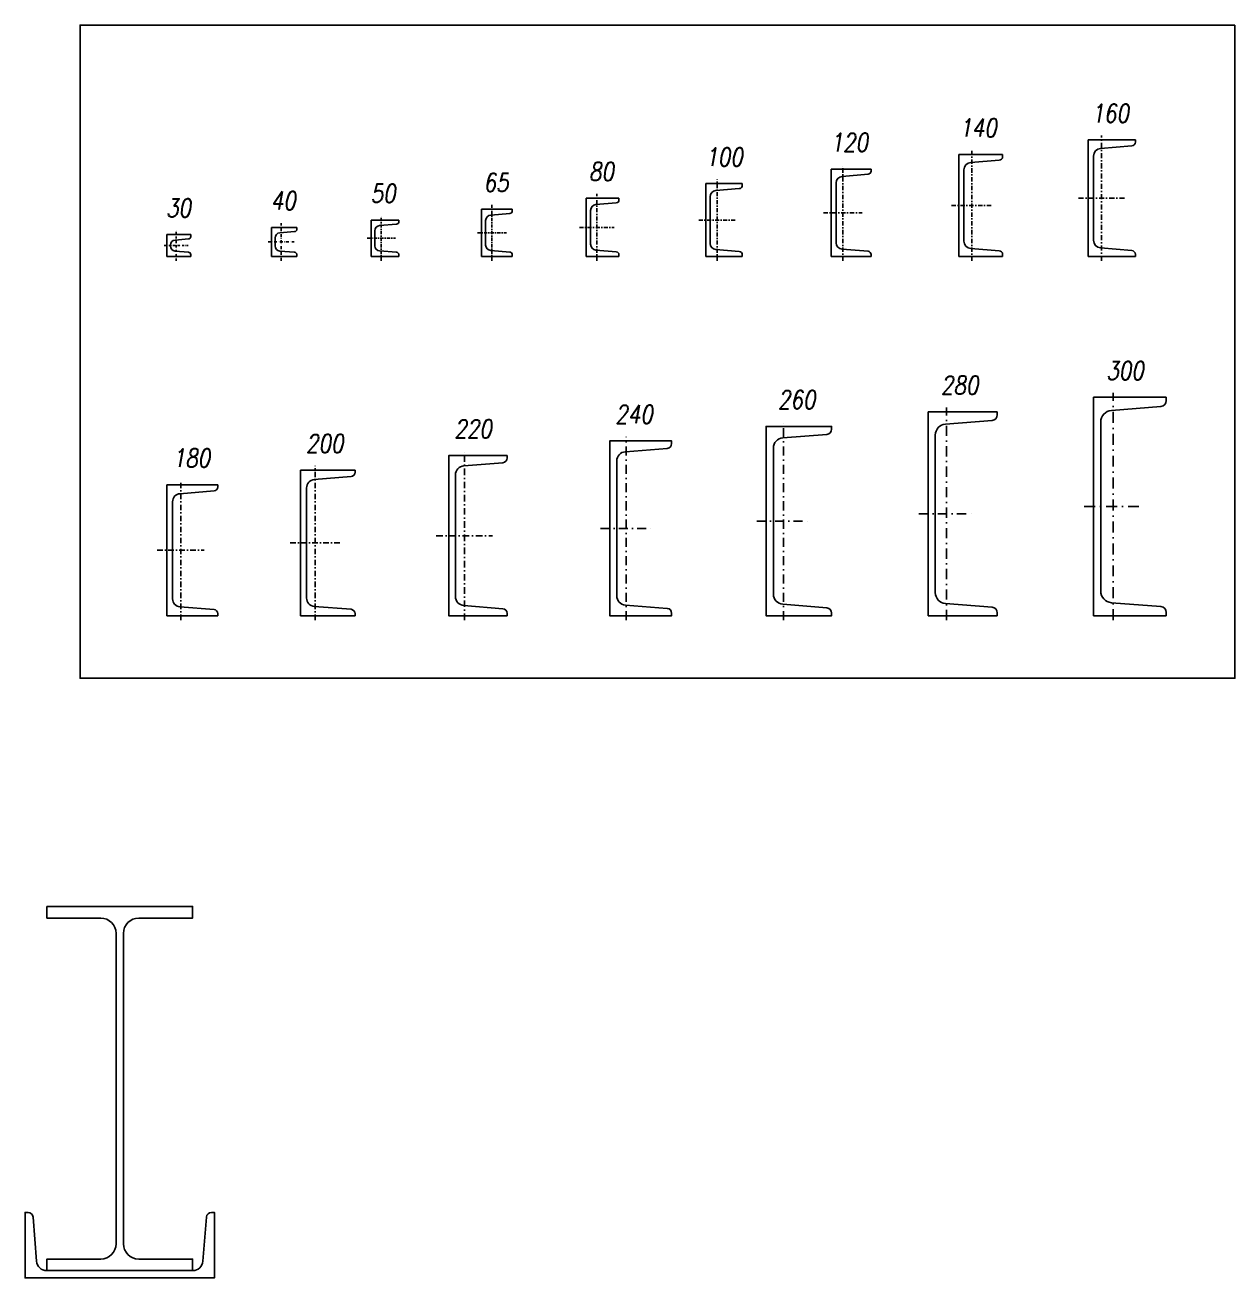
# Model space of a CAD drawing. Header units: millimetres. Extents: x -6949 to 305728, y -55091 to 76684.
# Drawn here: x 35 to 1697, y -50544 to -48824 of the extents above; entities that cross this region are included whole.
import ezdxf
from ezdxf.enums import TextEntityAlignment as Align

# ---------------------------------------------------------------- set-up
doc = ezdxf.new("R2010")
doc.units = ezdxf.units.MM
doc.linetypes.add('TRATTO-PUNTO', pattern=[1, 0.5, -0.25, 0, -0.25])
doc.layers.add('SEZIONI acciaio - Steel sections', color=220, linetype='Continuous', lineweight=25)
doc.styles.add('ROMANS', font='romans.shx', dxfattribs={"width": 0.8, "oblique": 10})

msp = doc.modelspace()

# ---------------------------------------------------------------- linework, layer by layer
for p, q in [((1495.0905, -48981.6674), (1560.0905, -48981.6674)), ((1495.0905, -48981.6674), (1495.0905, -49141.6674)), ((1560.0905, -48984.4898), (1560.0905, -48981.6674)), ((1317.7498, -49001.6674), (1377.7498, -49001.6674)), ((1317.7498, -49001.6674), (1317.7498, -49141.6674)), ((1377.7498, -49004.6514), (1377.7498, -49001.6674)), ((1502.5905, -49003.861), (1502.5905, -49119.4739)), ((1512.2532, -48993.3944), (1555.0291, -48989.9723)), ((1142.2535, -49021.6674), (1197.2535, -49021.6674)), ((1142.2535, -49021.6674), (1142.2535, -49141.6674)), ((1197.2535, -49024.313), (1197.2535, -49021.6674)), ((1333.9523, -49012.7712), (1373.1485, -49009.6355)), ((1157.5358, -49031.6448), (1193.1124, -49028.7987)), ((1324.7498, -49022.7394), (1324.7498, -49120.5955)), ((970.2792, -49041.6674), (1020.2792, -49041.6674)), ((970.2792, -49041.6674), (970.2792, -49141.6674)), ((984.1014, -49051.1082), (1016.1381, -49048.5452)), ((1020.2792, -49044.0596), (1020.2792, -49041.6674)), ((1149.2535, -49040.6162), (1149.2535, -49122.7187)), ((806.0294, -49061.6674), (851.0294, -49061.6674)), ((806.0294, -49061.6674), (806.0294, -49141.6674)), ((819.3914, -49070.3985), (847.3483, -49068.1619)), ((851.0294, -49064.1746), (851.0294, -49061.6674)), ((976.2792, -49059.5811), (976.2792, -49123.7537)), ((662.4203, -49076.6674), (704.4203, -49076.6674)), ((662.4203, -49076.6674), (662.4203, -49141.6674)), ((674.8275, -49084.8487), (700.9666, -49082.7763)), ((704.4203, -49079.0362), (704.4203, -49076.6674)), ((704.4203, -49079.0381), (704.4203, -49076.6674)), ((812.0294, -49078.373), (812.0294, -49124.9619)), ((373.874, -49101.6674), (408.874, -49101.6674)), ((373.874, -49101.6674), (373.874, -49141.6674)), ((405.6531, -49107.5251), (385.3158, -49109.1521)), ((408.874, -49104.0362), (408.874, -49101.6674)), ((510.903, -49091.6674), (548.903, -49091.6674)), ((510.903, -49091.6674), (510.903, -49141.6674)), ((515.903, -49106.2498), (515.903, -49127.0851)), ((545.6821, -49097.4051), (522.3448, -49099.2721)), ((548.903, -49093.8615), (548.903, -49091.6674)), ((548.903, -49093.9162), (548.903, -49091.6674)), ((667.9203, -49092.3252), (667.9203, -49126.0096)), ((229.9885, -49111.6674), (262.9885, -49111.6674)), ((229.9885, -49111.6674), (229.9885, -49141.6674)), ((241.4303, -49119.0721), (259.7676, -49117.6051)), ((262.9885, -49114.1162), (262.9885, -49111.6674)), ((378.874, -49116.1298), (378.874, -49127.2051)), ((229.9885, -49141.6674), (262.9885, -49141.6674)), ((234.9885, -49126.0498), (234.9885, -49127.2851)), ((241.4303, -49134.2628), (259.7676, -49135.7298)), ((262.9885, -49139.2186), (262.9885, -49141.6674)), ((373.874, -49141.6674), (408.874, -49141.6674)), ((405.6531, -49135.8098), (385.3158, -49134.1828)), ((408.874, -49139.2986), (408.874, -49141.6674)), ((510.903, -49141.6674), (548.903, -49141.6674)), ((545.6821, -49135.9298), (522.3448, -49134.0628)), ((548.903, -49139.4186), (548.903, -49141.6674)), ((662.4203, -49141.6674), (704.4203, -49141.6674)), ((674.8275, -49133.4862), (700.9666, -49135.5585)), ((704.4203, -49139.2968), (704.4203, -49141.6674)), ((806.0294, -49141.6674), (851.0294, -49141.6674)), ((819.3914, -49132.9364), (847.3483, -49135.1729)), ((851.0294, -49139.1602), (851.0294, -49141.6674)), ((970.2792, -49141.6674), (1020.2792, -49141.6674)), ((984.1014, -49132.2267), (1016.1381, -49134.7896)), ((1020.2792, -49139.2753), (1020.2792, -49141.6674)), ((1142.2535, -49141.6674), (1197.2535, -49141.6674)), ((1157.5358, -49131.69), (1193.1124, -49134.5361)), ((1197.2535, -49139.0218), (1197.2535, -49141.6674)), ((1317.7498, -49141.6674), (1377.7498, -49141.6674)), ((1333.9523, -49130.5636), (1373.1485, -49133.6993)), ((1377.7498, -49138.6834), (1377.7498, -49141.6674)), ((1495.0905, -49141.6674), (1560.0905, -49141.6674)), ((1512.2532, -49129.9404), (1555.0291, -49133.3625)), ((1560.0905, -49138.845), (1560.0905, -49141.6674)), ((1502.5026, -49334.9752), (1602.5026, -49334.9752)), ((1502.5026, -49334.9752), (1502.5026, -49634.9752)), ((1527.2267, -49352.9973), (1595.1405, -49347.5642)), ((1602.5026, -49339.5897), (1602.5026, -49334.9752)), ((1275.3894, -49354.9752), (1370.3894, -49354.9752)), ((1275.3894, -49354.9752), (1275.3894, -49634.9752)), ((1370.3894, -49359.2513), (1370.3894, -49354.9752)), ((1299.1932, -49371.8709), (1363.4875, -49366.7274)), ((1512.5026, -49368.9464), (1512.5026, -49601.0041)), ((1285.3894, -49386.8232), (1285.3894, -49603.1273)), ((413.6004, -49434.9752), (488.6004, -49434.9752)), ((413.6004, -49434.9752), (413.6004, -49634.9752)), ((432.6833, -49447.9486), (483.0789, -49443.917)), ((488.6004, -49437.9361), (488.6004, -49434.9752)), ((229.9885, -49454.9752), (299.9885, -49454.9752)), ((229.9885, -49454.9752), (229.9885, -49634.9752)), ((248.1113, -49467.3254), (294.9271, -49463.5802)), ((299.9885, -49458.0977), (299.9885, -49454.9752)), ((422.1004, -49459.412), (422.1004, -49610.5385)), ((237.9885, -49478.2904), (237.9885, -49611.6601)), ((248.1113, -49622.6251), (294.9271, -49626.3703)), ((432.6833, -49622.0019), (483.0789, -49626.0335)), ((1299.1932, -49618.0796), (1363.4875, -49623.2231)), ((1527.2267, -49616.9532), (1595.1405, -49622.3863)), ((229.9885, -49634.9752), (299.9885, -49634.9752)), ((299.9885, -49631.8528), (299.9885, -49634.9752)), ((413.6004, -49634.9752), (488.6004, -49634.9752)), ((488.6004, -49632.0144), (488.6004, -49634.9752)), ((1275.3894, -49634.9752), (1370.3894, -49634.9752)), ((1370.3894, -49630.6992), (1370.3894, -49634.9752)), ((1502.5026, -49634.9752), (1602.5026, -49634.9752)), ((1602.5026, -49630.3608), (1602.5026, -49634.9752))]:
    msp.add_line(p, q)
at = {"linetype": 'TRATTO-PUNTO', "ltscale": 14}
for p, q in [((1513.4905, -49147.5857), (1513.4905, -48975.7492)), ((1481.9232, -49061.6674), (1545.0578, -49061.6674))]:
    msp.add_line(p, q, dxfattribs=at)
at = {"linetype": 'TRATTO-PUNTO', "ltscale": 12}
for p, q in [((1335.3498, -49147.5857), (1335.3498, -48995.7492)), ((1158.3535, -49147.5857), (1158.3535, -49015.7492)), ((1307.6834, -49071.6674), (1364.4362, -49071.6674)), ((1131.7823, -49081.6674), (1184.9247, -49081.6674))]:
    msp.add_line(p, q, dxfattribs=at)
at = {"linetype": 'TRATTO-PUNTO', "ltscale": 11}
for p, q in [((985.7792, -49147.5857), (985.7792, -49035.7492)), ((820.5294, -49147.5857), (820.5294, -49055.7492)), ((796.8875, -49101.6674), (844.1712, -49101.6674)), ((960.783, -49091.6674), (1010.7755, -49091.6674))]:
    msp.add_line(p, q, dxfattribs=at)
at = {"linetype": 'TRATTO-PUNTO', "ltscale": 9}
for p, q in [((676.6203, -49147.5857), (676.6203, -49070.7492)), ((524.603, -49147.5857), (524.603, -49085.7492)), ((505.0854, -49116.6674), (544.1207, -49116.6674)), ((656.6026, -49109.1674), (696.6379, -49109.1674))]:
    msp.add_line(p, q, dxfattribs=at)
at = {"linetype": 'TRATTO-PUNTO', "ltscale": 6}
for p, q in [((243.0885, -49147.5857), (243.0885, -49105.7492)), ((226.6297, -49126.6674), (259.5473, -49126.6674))]:
    msp.add_line(p, q, dxfattribs=at)
at = {"linetype": 'TRATTO-PUNTO', "ltscale": 8}
for p, q in [((387.174, -49147.5857), (387.174, -49095.7492)), ((369.2544, -49121.6674), (405.0936, -49121.6674))]:
    msp.add_line(p, q, dxfattribs=at)
at = {"linetype": 'TRATTO-PUNTO', "ltscale": 30}
for p, q in [((1529.5026, -49640.8935), (1529.5026, -49329.057)), ((1489.8254, -49484.9752), (1569.1798, -49484.9752))]:
    msp.add_line(p, q, dxfattribs=at)
at = {"linetype": 'TRATTO-PUNTO', "ltscale": 28}
msp.add_line((1300.6894, -49640.8935), (1300.6894, -49349.057), dxfattribs=at)
at = {"linetype": 'TRATTO-PUNTO', "ltscale": 25}
for p, q in [((1076.7153, -49640.8935), (1076.7153, -49369.057)), ((860.7349, -49640.8935), (860.7349, -49389.057)), ((825.6577, -49514.9752), (895.8121, -49514.9752)), ((1040.3381, -49504.9752), (1113.0925, -49504.9752))]:
    msp.add_line(p, q, dxfattribs=at)
at = {"linetype": 'TRATTO-PUNTO', "ltscale": 18}
for p, q in [((638.7545, -49640.8935), (638.7545, -49409.057)), ((600.0942, -49524.9752), (677.4148, -49524.9752))]:
    msp.add_line(p, q, dxfattribs=at)
at = {"linetype": 'TRATTO-PUNTO', "ltscale": 15}
for p, q in [((433.7004, -49640.8935), (433.7004, -49429.057)), ((249.2885, -49640.8935), (249.2885, -49449.057)), ((399.6814, -49534.9752), (467.7194, -49534.9752)), ((217.0077, -49544.9752), (281.5693, -49544.9752))]:
    msp.add_line(p, q, dxfattribs=at)
at = {"linetype": 'TRATTO-PUNTO', "ltscale": 26}
msp.add_line((1262.7122, -49494.9752), (1338.6665, -49494.9752), dxfattribs=at)
msp.add_lwpolyline([(1696.7911, -48823.9352), (111.0599, -48823.9352), (111.0599, -49720.7709), (1696.7911, -49720.7709)], close=True)
for points in [[(1075.8989, -49619.2059, -0.39102055), (1063.0153, -49605.2505), (1063.0153, -49404.7, -0.39102055), (1075.8989, -49390.7446), (1136.5735, -49385.8906, 0.39102055), (1143.0153, -49378.9129), (1143.0153, -49374.9752), (1053.0153, -49374.9752), (1053.0153, -49634.9752), (1143.0153, -49634.9752), (1143.0153, -49631.0376, 0.39102055), (1136.5735, -49624.0599)], [(859.7982, -49620.2923, -0.39102055), (847.8349, -49607.3337), (847.8349, -49422.6168, -0.39102055), (859.7982, -49409.6582), (917.3533, -49405.0538, 0.39102055), (923.3349, -49398.5745), (923.3349, -49394.9752), (838.3349, -49394.9752), (838.3349, -49634.9752), (923.3349, -49634.9752), (923.3349, -49631.376, 0.39102055), (917.3533, -49624.8967)], [(626.3545, -49608.4553), (626.3545, -49441.4952, -0.39102055), (637.8577, -49429.035), (691.3729, -49424.7538, 0.39102055), (697.3545, -49418.2745), (697.3545, -49414.9752), (617.3545, -49414.9752), (617.3545, -49634.9752), (697.3545, -49634.9752), (697.3545, -49631.676, 0.39102055), (691.3729, -49625.1967), (637.8577, -49620.9155, -0.39102055)], [(279.7084, -50521.1175, -0.39102055), (265.753, -50534.001), (65.2025, -50534.001, -0.39102055), (51.247, -50521.1175), (46.3931, -50460.4428, 0.39102055), (39.4154, -50454.001), (35.4777, -50454.001), (35.4777, -50544.001), (295.4777, -50544.001), (295.4777, -50454.001), (291.5401, -50454.001, 0.39102055), (284.5624, -50460.4428)]]:
    msp.add_lwpolyline(points, format="xyb", close=True)
for centre, radius, start, end in [((1554.5905, -48984.4898), 5.5, 274.5739213, 0), ((1372.7498, -49004.6514), 5, 274.5739213, 0), ((1513.0905, -49003.861), 10.5, 94.5739213, 180), ((1334.7498, -49022.7394), 10, 94.5739213, 180), ((1158.2535, -49040.6162), 9, 94.5739213, 180), ((1192.7535, -49024.313), 4.5, 274.5739213, 0), ((984.7792, -49059.5811), 8.5, 94.5739213, 180), ((1015.7792, -49044.0596), 4.5, 274.5739213, 0), ((820.0294, -49078.373), 8, 94.5739213, 180), ((847.0294, -49064.1746), 4, 274.5739213, 0), ((675.4203, -49092.3252), 7.5, 94.532952, 180), ((700.6703, -49079.0381), 3.75, 274.532952, 0), ((405.374, -49104.0362), 3.5, 274.5739213, 0), ((522.903, -49106.2498), 7, 94.5739213, 180), ((545.403, -49093.9162), 3.5, 274.5739213, 0), ((241.9885, -49126.0498), 7, 94.5739213, 180), ((259.4885, -49114.1162), 3.5, 274.5739213, 0), ((385.874, -49116.1298), 7, 94.5739213, 180), ((820.0294, -49124.9619), 8, 180, 265.4260787), ((984.7792, -49123.7537), 8.5, 180, 265.4260787), ((1158.2535, -49122.7187), 9, 180, 265.4260787), ((1334.7498, -49120.5955), 10, 180, 265.4260787), ((1513.0905, -49119.4739), 10.5, 180, 265.4260787), ((241.9885, -49127.2851), 7, 180, 265.4260787), ((259.4885, -49139.2186), 3.5, 0, 85.4260787), ((385.874, -49127.2051), 7, 180, 265.4260787), ((405.374, -49139.2986), 3.5, 0, 85.4260787), ((522.903, -49127.0851), 7, 180, 265.4260787), ((545.403, -49139.4186), 3.5, 0, 85.4260787), ((675.4203, -49126.0096), 7.5, 180, 265.467048), ((700.6703, -49139.2968), 3.75, 0, 85.467048), ((847.0294, -49139.1602), 4, 0, 85.4260787), ((1015.7792, -49139.2753), 4.5, 0, 85.4260787), ((1192.7535, -49139.0218), 4.5, 0, 85.4260787), ((1372.7498, -49138.6834), 5, 0, 85.4260787), ((1554.5905, -49138.845), 5.5, 0, 85.4260787), ((1594.5026, -49339.5897), 8, 274.5739213, 0), ((1362.8894, -49359.2513), 7.5, 274.5739213, 0), ((1528.5026, -49368.9464), 16, 94.5739213, 180), ((1300.3894, -49386.8232), 15, 94.5739213, 180), ((433.6004, -49459.412), 11.5, 94.5739213, 180), ((482.6004, -49437.9361), 6, 274.5739213, 0), ((248.9885, -49478.2904), 11, 94.5739213, 180), ((294.4885, -49458.0977), 5.5, 274.5739213, 0), ((1300.3894, -49603.1273), 15, 180, 265.4260787), ((1528.5026, -49601.0041), 16, 180, 265.4260787), ((248.9885, -49611.6601), 11, 180, 265.4260787), ((433.6004, -49610.5385), 11.5, 180, 265.4260787), ((1362.8894, -49630.6992), 7.5, 0, 85.4260787), ((1594.5026, -49630.3608), 8, 0, 85.4260787), ((294.4885, -49631.8528), 5.5, 0, 85.4260787), ((482.6004, -49632.0144), 6, 0, 85.4260787)]:
    msp.add_arc(centre, radius, start, end)
at = {"layer": 'Defpoints', "color": 0, "linetype": 'ByBlock'}
for p in [(1560.0905, -48981.6674), (1377.7498, -49001.6674), (1197.2535, -49021.6674), (1020.2792, -49041.6674), (262.9885, -49141.6674), (548.903, -49141.6674), (704.4203, -49141.6674), (851.0294, -49141.6674), (1020.2792, -49141.6674), (1197.2535, -49141.6674), (1377.7498, -49141.6674), (1560.0905, -49141.6674), (1602.5026, -49334.9752), (1370.3894, -49354.9752), (1143.0153, -49374.9752), (1143.0153, -49374.9752), (1143.0153, -49374.9752), (1143.0153, -49374.9752), (1143.0153, -49374.9752), (923.3349, -49394.9752), (923.3349, -49394.9752), (923.3349, -49394.9752), (923.3349, -49394.9752), (697.3545, -49414.9752), (697.3545, -49414.9752), (488.6004, -49434.9752), (488.6004, -49434.9752), (299.9885, -49454.9752), (299.9885, -49634.9752), (488.6004, -49634.9752), (697.3545, -49634.9752), (923.3349, -49634.9752), (1143.0153, -49634.9752), (1370.3894, -49634.9752), (1602.5026, -49634.9752)]:
    msp.add_point(p, dxfattribs=at)
at = {"layer": 'SEZIONI acciaio - Steel sections'}
msp.add_lwpolyline([(65.4777, -50034.001), (265.4777, -50034.001), (265.4777, -50050.001), (191.5777, -50050.001, 0.414213562), (170.5777, -50071.001), (170.5777, -50497.001, 0.414213562), (191.5777, -50518.001), (265.4777, -50518.001), (265.4777, -50534.001), (65.4777, -50534.001), (65.4777, -50518.001), (139.3777, -50518.001, 0.414213562), (160.3777, -50497.001), (160.3777, -50071.001, 0.414213562), (139.3777, -50050.001), (65.4777, -50050.001)], format="xyb", close=True, dxfattribs=at)

# ---------------------------------------------------------------- texts
at = {"style": 'ROMANS', "oblique": 10, "width": 0.8}
for s, p in [('160', (1525.5061, -48957.5426)), ('140', (1344.0482, -48977.5426)), ('120', (1167.2535, -48997.5426)), ('100', (995.2792, -49017.5426)), ('80', (826.9216, -49037.5426)), ('65', (682.142, -49052.5426)), ('40', (390.0842, -49077.5426)), ('50', (527.1132, -49067.5426)), ('30', (246.1987, -49087.5426)), ('300', (1545.912, -49310.8505)), ('280', (1318.7988, -49330.8505)), ('260', (1094.9928, -49350.8505)), ('240', (871.721, -49370.8505)), ('220', (650.7406, -49390.8505)), ('200', (446.9864, -49410.8505)), ('180', (264.0145, -49430.8505))]:
    msp.add_text(s, height=25, dxfattribs=at).set_placement(p, align=Align.CENTER)

doc.saveas('drawing.dxf')
